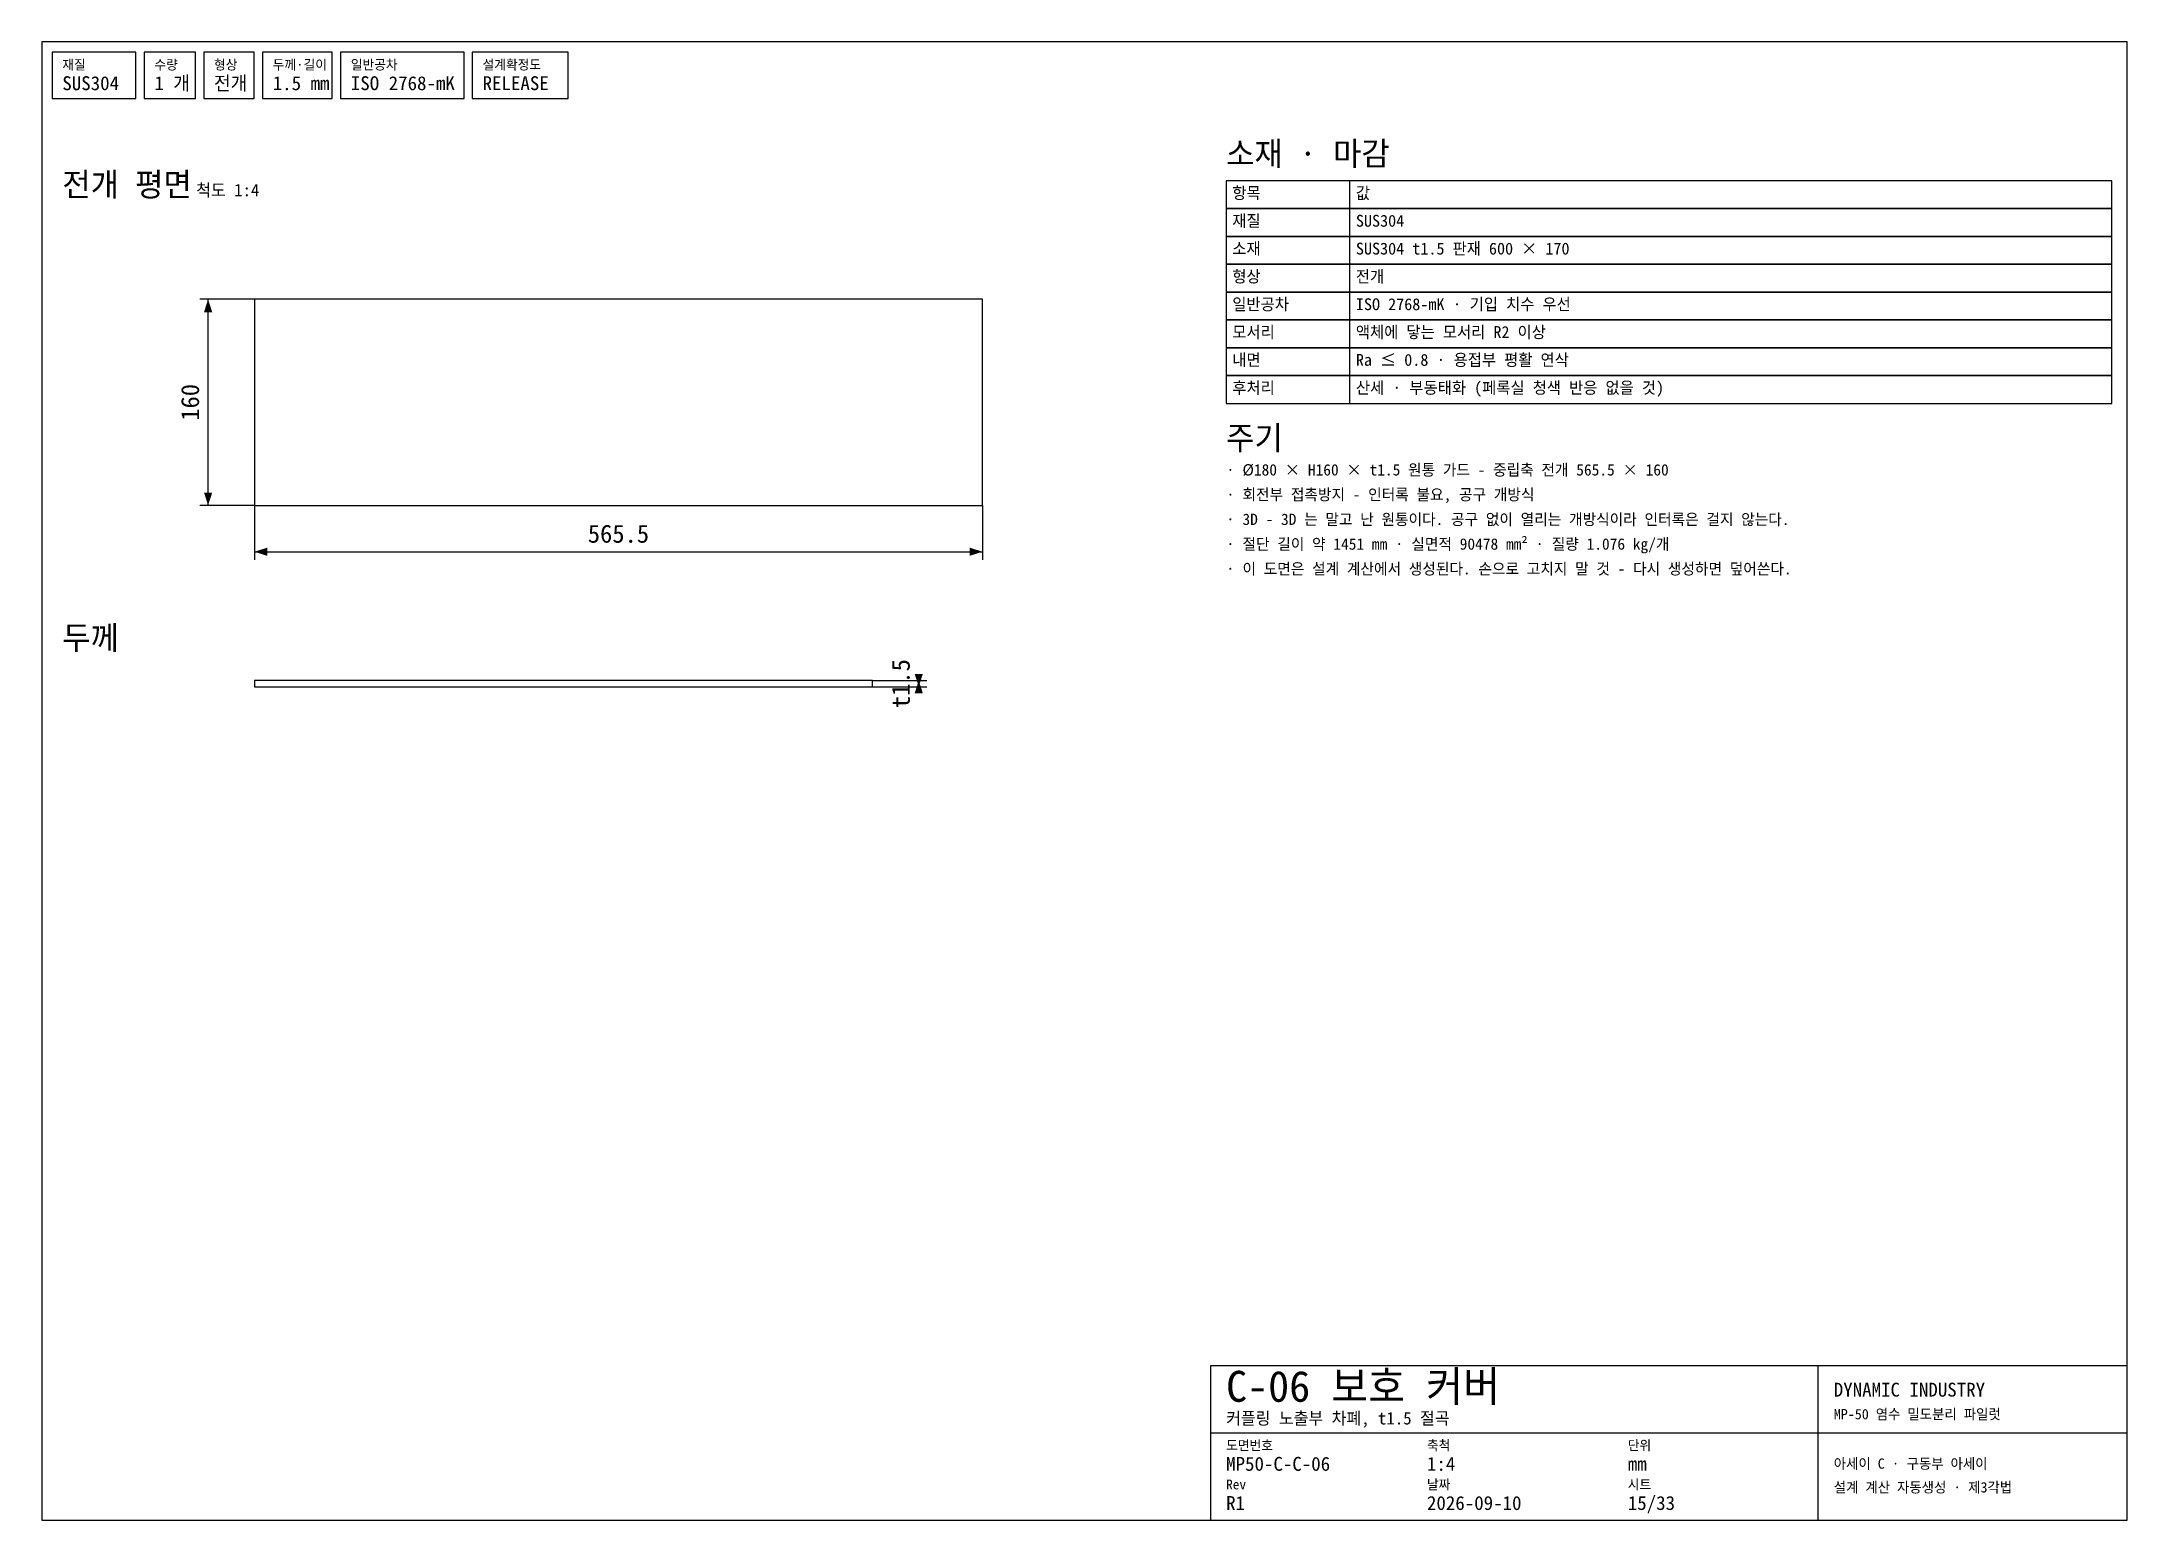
# Model space of a CAD drawing. Header units: millimetres. Extents: x 10 to 415, y 5 to 292.
import ezdxf
from ezdxf.enums import TextEntityAlignment as Align

# ---------------------------------------------------------------- set-up
doc = ezdxf.new("R2010")
doc.units = ezdxf.units.MM
for name, color, linetype in [('CUT', 7, 'CONTINUOUS'), ('DIM', 3, 'CONTINUOUS'), ('FRAME', 7, 'CONTINUOUS'), ('NOTE', 8, 'CONTINUOUS'), ('TEXT', 3, 'CONTINUOUS')]:
    doc.layers.add(name, color=color, linetype=linetype)

msp = doc.modelspace()

# ---------------------------------------------------------------- linework, layer by layer
at = {"layer": 'CUT'}
for points in [[(51.314165, 202), (192.685835, 202), (192.685835, 242), (51.314165, 242)], [(51.314165, 166.8), (171.314165, 166.8), (171.314165, 168), (51.314165, 168)]]:
    msp.add_lwpolyline(points, close=True, dxfattribs=at)
at = {"layer": 'DIM'}
for p, q in [((51.314165, 242), (40.714165, 242)), ((42.314165, 202), (42.314165, 242)), ((51.314165, 202), (40.714165, 202)), ((51.314165, 202), (51.314165, 191.4)), ((192.685835, 202), (192.685835, 191.4)), ((51.314165, 193), (192.685835, 193)), ((171.314165, 168), (181.914165, 168)), ((171.314165, 166.8), (181.914165, 166.8)), ((180.314165, 166.8), (180.314165, 168))]:
    msp.add_line(p, q, dxfattribs=at)
for points in [[(42.314165, 242), (41.514165, 239.5), (43.114165, 239.5)], [(42.314165, 202), (43.114165, 204.5), (41.514165, 204.5)], [(51.314165, 193), (53.814165, 192.2), (53.814165, 193.8)], [(192.685835, 193), (190.185835, 193.8), (190.185835, 192.2)], [(180.314165, 166.8), (181.114165, 169.3), (179.514165, 169.3)], [(180.314165, 168), (179.514165, 165.5), (181.114165, 165.5)]]:
    msp.add_solid(points, dxfattribs=at)
at = {"layer": 'FRAME'}
for p, q in [((264, 259.6), (264, 265)), ((264, 254.2), (264, 259.6)), ((264, 248.8), (264, 254.2)), ((264, 243.4), (264, 248.8)), ((264, 238), (264, 243.4)), ((264, 232.6), (264, 238)), ((264, 227.2), (264, 232.6)), ((264, 221.8), (264, 227.2)), ((355, 5), (355, 35)), ((237, 22), (415, 22))]:
    msp.add_line(p, q, dxfattribs=at)
for points in [[(10, 5), (415, 5), (415, 292), (10, 292)], [(12, 281), (28.275248, 281), (28.275248, 290), (12, 290)], [(29.875248, 281), (39.860144, 281), (39.860144, 290), (29.875248, 290)], [(41.460144, 281), (51.260144, 281), (51.260144, 290), (41.460144, 290)], [(52.860144, 281), (66.428912, 281), (66.428912, 290), (52.860144, 290)], [(68.028912, 281), (92.012336, 281), (92.012336, 290), (68.028912, 290)], [(93.612336, 281), (112.2584, 281), (112.2584, 290), (93.612336, 290)], [(240, 259.6), (412, 259.6), (412, 265), (240, 265)], [(240, 254.2), (412, 254.2), (412, 259.6), (240, 259.6)], [(240, 248.8), (412, 248.8), (412, 254.2), (240, 254.2)], [(240, 243.4), (412, 243.4), (412, 248.8), (240, 248.8)], [(240, 238), (412, 238), (412, 243.4), (240, 243.4)], [(240, 232.6), (412, 232.6), (412, 238), (240, 238)], [(240, 227.2), (412, 227.2), (412, 232.6), (240, 232.6)], [(240, 221.8), (412, 221.8), (412, 227.2), (240, 227.2)], [(237, 5), (415, 5), (415, 35), (237, 35)]]:
    msp.add_lwpolyline(points, close=True, dxfattribs=at)

# ---------------------------------------------------------------- texts
at = {"layer": 'DIM'}
for s, p in [('160', (40.564165, 222)), ('t1.5', (178.564165, 167.4))]:
    msp.add_text(s, height=3.5, rotation=90, dxfattribs=at).set_placement(p, align=Align.CENTER)
msp.add_text('565.5', height=3.5, dxfattribs=at).set_placement((122, 194.75), align=Align.CENTER)
at = {"layer": 'FRAME'}
for s, height, p in [('SUS304', 2.7, (14, 282.6)), ('1 개', 2.7, (31.875248, 282.6)), ('전개', 2.7, (43.460144, 282.6)), ('1.5 mm', 2.7, (54.860144, 282.6)), ('ISO 2768-mK', 2.7, (70.028912, 282.6)), ('RELEASE', 2.7, (95.612336, 282.6)), ('소재 · 마감', 4.6, (240, 268)), ('전개 평면', 4.6, (14, 262)), ('항목', 2.3, (241.2, 261.495)), ('값', 2.3, (265.2, 261.495)), ('주기', 4.6, (240, 212.8)), ('두께', 4.6, (14, 174)), ('C-06 보호 커버', 6, (240, 28)), ('DYNAMIC INDUSTRY', 2.7, (358, 29))]:
    msp.add_text(s, height=height, dxfattribs=at).set_placement(p)
at = {"layer": 'NOTE'}
for s, p in [('· Ø180 × H160 × t1.5 원통 가드 - 중립축 전개 565.5 × 160', (240, 207.8)), ('· 회전부 접촉방지 - 인터록 불요, 공구 개방식', (240, 203)), ('· 3D - 3D 는 말고 난 원통이다. 공구 없이 열리는 개방식이라 인터록은 걸지 않는다.', (240, 198.2)), ('· 절단 길이 약 1451 mm · 실면적 90478 mm² · 질량 1.076 kg/개', (240, 193.4)), ('· 이 도면은 설계 계산에서 생성된다. 손으로 고치지 말 것 - 다시 생성하면 덮어쓴다.', (240, 188.6))]:
    msp.add_text(s, height=2.2, dxfattribs=at).set_placement(p)
at = {"layer": 'TEXT'}
for s, height, p in [('재질', 1.9, (14, 286.6)), ('수량', 1.9, (31.875248, 286.6)), ('형상', 1.9, (43.460144, 286.6)), ('두께·길이', 1.9, (54.860144, 286.6)), ('일반공차', 1.9, (70.028912, 286.6)), ('설계확정도', 1.9, (95.612336, 286.6)), ('척도 1:4', 2.4, (40, 262)), ('재질', 2.3, (241.2, 256.095)), ('SUS304', 2.3, (265.2, 256.095)), ('소재', 2.3, (241.2, 250.695)), ('SUS304 t1.5 판재 600 × 170', 2.3, (265.2, 250.695)), ('형상', 2.3, (241.2, 245.295)), ('전개', 2.3, (265.2, 245.295)), ('일반공차', 2.3, (241.2, 239.895)), ('ISO 2768-mK · 기입 치수 우선', 2.3, (265.2, 239.895)), ('모서리', 2.3, (241.2, 234.495)), ('액체에 닿는 모서리 R2 이상', 2.3, (265.2, 234.495)), ('내면', 2.3, (241.2, 229.095)), ('Ra ≤ 0.8 · 용접부 평활 연삭', 2.3, (265.2, 229.095)), ('후처리', 2.3, (241.2, 223.695)), ('산세 · 부동태화 (페록실 청색 반응 없을 것)', 2.3, (265.2, 223.695)), ('커플링 노출부 차폐, t1.5 절곡', 2.4, (240, 23.6)), ('MP-50 염수 밀도분리 파일럿', 2, (358, 24.6)), ('도면번호', 1.9, (240, 18.6)), ('축척', 1.9, (279, 18.6)), ('단위', 1.9, (318, 18.6)), ('MP50-C-C-06', 2.7, (240, 14.6)), ('1:4', 2.7, (279, 14.6)), ('mm', 2.7, (318, 14.6)), ('아세이 C · 구동부 아세이', 2, (358, 15)), ('Rev', 1.9, (240, 11)), ('날짜', 1.9, (279, 11)), ('시트', 1.9, (318, 11)), ('설계 계산 자동생성 · 제3각법', 2, (358, 10.4)), ('R1', 2.7, (240, 7)), ('2026-09-10', 2.7, (279, 7)), ('15/33', 2.7, (318, 7))]:
    msp.add_text(s, height=height, dxfattribs=at).set_placement(p)

doc.saveas('drawing.dxf')
